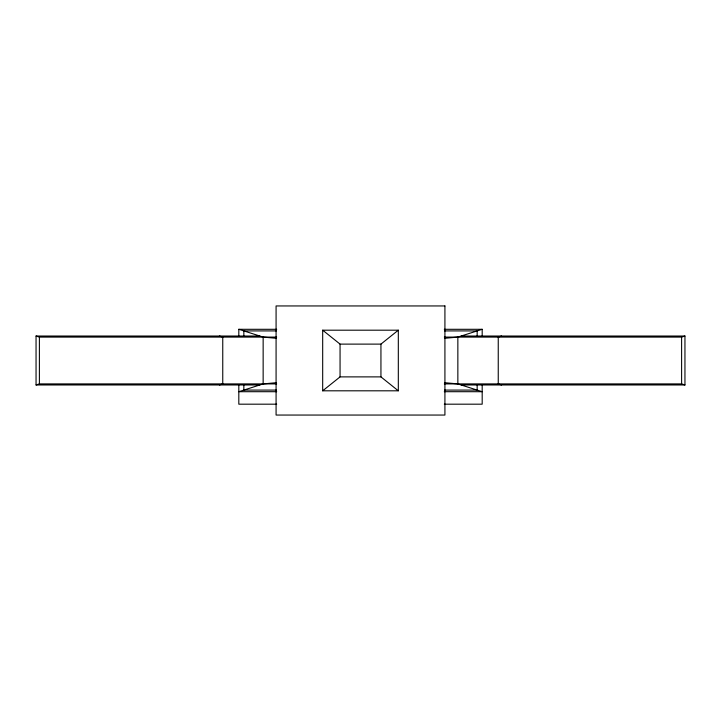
<?xml version="1.0" encoding="UTF-8"?>
<svg xmlns="http://www.w3.org/2000/svg" width="721" height="721" viewBox="0 0 721 721"><rect width="100%" height="100%" fill="white"/><g stroke="black" fill="none" stroke-linecap="round" stroke-linejoin="round"><path stroke-width="1.08" d="M322.684 390.809L340.06 376.885L380.94 376.885L398.316 390.809L398.316 330.191L322.684 330.191L322.684 390.809L398.316 390.809M322.684 330.191L340.06 344.115L380.94 344.115L398.316 330.191M259.803 336.031L36.05 336.031L36.05 384.969L39.394 383.905L276.657 383.905M219.409 384.969L222.753 383.905L222.753 337.095L219.409 336.031M276.522 382.68L263.147 383.905L238.813 391.701L276.702 391.701M444.478 338.32L457.853 337.095L482.187 329.299L482.187 336.004M501.591 336.031L498.247 337.095L498.247 383.905L501.591 384.969M444.343 337.095L681.606 337.095L684.95 336.031L684.95 384.969L461.197 384.969M238.813 336.004L238.813 329.299L276.702 329.299M444.298 329.299L482.187 329.299M276.377 330.912L243.842 330.912L243.842 336.491M444.623 330.912L477.158 330.912L477.158 336.491M461.197 336.031L684.95 336.031M36.05 336.031L39.394 337.095L276.657 337.095M444.343 383.905L681.606 383.905L684.95 384.969M36.05 384.969L259.803 384.969M276.377 390.088L243.842 390.088L243.842 384.509M444.623 390.088L477.158 390.088L477.158 384.509M444.298 391.701L482.187 391.701L457.853 383.905L444.478 382.68M276.702 404.184L238.813 404.184L238.813 385.014M444.298 404.184L482.187 404.184L482.187 385.014M238.813 329.299L263.147 337.095L276.522 338.32M681.606 337.095L681.606 383.905M457.853 337.095L457.853 383.905M380.94 344.115L380.94 376.885M340.06 344.115L340.06 376.885M263.147 337.095L263.147 383.905M39.394 337.095L39.394 383.905M444.92 305.947L276.08 305.947L276.08 415.053L444.92 415.053L444.92 305.947"/></g></svg>
